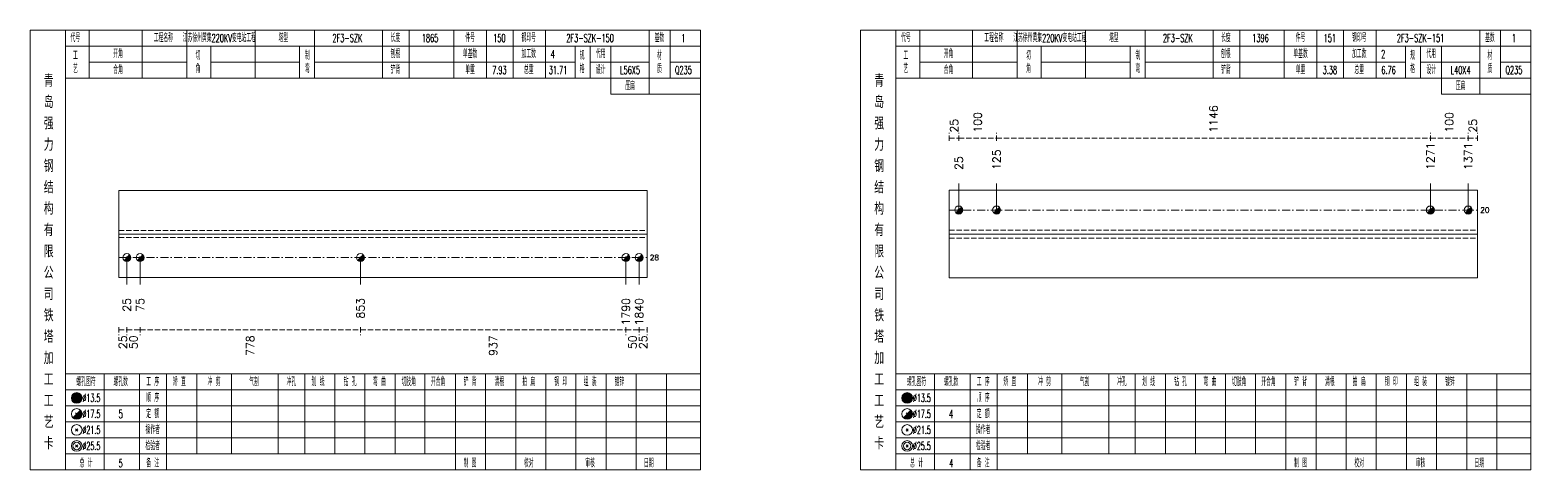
# Model space of a CAD drawing. Extents: x 0 to 4623, y -1159 to 4890.
# Drawn here: x 2803 to 3365, y 4275 to 4440 of the extents above; entities that cross this region are included whole.
import ezdxf
from ezdxf.enums import TextEntityAlignment as Align

# ---------------------------------------------------------------- set-up
doc = ezdxf.new("R2010")
doc.units = 0
doc.header["$MEASUREMENT"] = 0
doc.linetypes.add('一点画线', pattern=[5.2, 3, -1, 0.2, -1])
doc.linetypes.add('虚线', pattern=[2.75, 2, -0.75])
doc.layers.get('0').update_dxf_attribs({"linetype": 'CONTINUOUS', "lineweight": 25})
for name, color, linetype, lineweight in [('1', 7, 'CONTINUOUS', 25), ('4', 7, 'CONTINUOUS', 25), ('5', 7, 'CONTINUOUS', 25)]:
    doc.layers.add(name, color=color, linetype=linetype, lineweight=lineweight)
doc.styles.get("Standard").update_dxf_attribs({"font": 'simplex.shx', "width": 0.7, "height": 3, "bigfont": 'gbhzfs.shx'})

# ---------------------------------------------------------------- blocks, each defined once
blk = doc.blocks.new('孔17.5')
at = {"layer": '5', "color": 7, "linetype": 'Continuous', "lineweight": 13}
for p, q in [((-0.707, -0.707), (0.707, 0.707)), ((-0.2, 0.2), (0.2, -0.2))]:
    blk.add_line(p, q, dxfattribs=at)
blk.add_circle((0, 0), 1, dxfattribs=at)
for radius in [0.9, 0.8, 0.7, 0.6, 0.5, 0.4, 0.3, 0.2, 0.1]:
    blk.add_arc((0, 0), radius, 225, 45, dxfattribs=at)

msp = doc.modelspace()

# ---------------------------------------------------------------- linework, layer by layer
at = {"color": 8, "linetype": '虚线', "lineweight": 9}
for p, q in [((3147.3, 4398.5), (3147.3, 4401.5)), ((3150.848, 4398.5), (3150.848, 4401.5)), ((3150.848, 4398.5), (3150.848, 4401.5)), ((3165.038, 4398.5), (3165.038, 4401.5)), ((3165.038, 4398.5), (3165.038, 4401.5)), ((3327.662, 4398.5), (3327.662, 4401.5)), ((3327.662, 4398.5), (3327.662, 4401.5)), ((3341.852, 4398.5), (3341.852, 4401.5)), ((3341.852, 4398.5), (3341.852, 4401.5)), ((3345.4, 4398.5), (3345.4, 4401.5)), ((3147.3, 4399.5), (3150.848, 4399.5)), ((3150.848, 4399.5), (3165.038, 4399.5)), ((3165.038, 4399.5), (3327.662, 4399.5)), ((3327.662, 4399.5), (3341.852, 4399.5)), ((3341.852, 4399.5), (3345.4, 4399.5)), ((2835.9, 4328.5), (2835.9, 4325.5)), ((2838.9, 4328.5), (2838.9, 4325.5)), ((2838.9, 4328.5), (2838.9, 4325.5)), ((2843.866, 4328.5), (2843.866, 4325.5)), ((2843.866, 4328.5), (2843.866, 4325.5)), ((2926.506, 4328.5), (2926.506, 4325.5)), ((2926.506, 4328.5), (2926.506, 4325.5)), ((3026.034, 4328.5), (3026.034, 4325.5)), ((3026.034, 4328.5), (3026.034, 4325.5)), ((3031, 4328.5), (3031, 4325.5)), ((3031, 4328.5), (3031, 4325.5)), ((3034, 4328.5), (3034, 4325.5)), ((2835.9, 4327.5), (2838.9, 4327.5)), ((2838.9, 4327.5), (2843.866, 4327.5)), ((2843.866, 4327.5), (2926.506, 4327.5)), ((2926.506, 4327.5), (3026.034, 4327.5)), ((3026.034, 4327.5), (3031, 4327.5)), ((3031, 4327.5), (3034, 4327.5))]:
    msp.add_line(p, q, dxfattribs=at)
at = {"color": 7, "linetype": 'Continuous', "lineweight": 18}
for p, q in [((2835.9, 4379.839), (2835.9, 4347.161)), ((2835.9, 4379.839), (3034, 4379.839)), ((3034, 4379.839), (3034, 4347.161)), ((3147.3, 4380), (3147.3, 4347)), ((3147.3, 4380), (3345.4, 4380)), ((3345.4, 4380), (3345.4, 4347)), ((2835.9, 4363.5), (3034, 4363.5)), ((3147.3, 4363.5), (3345.4, 4363.5))]:
    msp.add_line(p, q, dxfattribs=at)
at = {"color": 7, "linetype": 'Continuous', "lineweight": 13}
for p, q in [((3150.848, 4372.5), (3150.848, 4382.5)), ((3165.038, 4372.5), (3165.038, 4382.5)), ((3327.662, 4372.5), (3327.662, 4382.5)), ((3341.852, 4372.5), (3341.852, 4382.5)), ((2838.9, 4354.661), (2838.9, 4344.5)), ((2843.866, 4354.661), (2843.866, 4344.5)), ((2926.506, 4354.661), (2926.506, 4344.5)), ((3026.034, 4354.661), (3026.034, 4344.5)), ((3031, 4354.661), (3031, 4344.5))]:
    msp.add_line(p, q, dxfattribs=at)
at = {"color": 3, "linetype": '一点画线', "lineweight": 13}
for p, q in [((3147.3, 4372.5), (3345.4, 4372.5)), ((2835.9, 4354.661), (3034, 4354.661))]:
    msp.add_line(p, q, dxfattribs=at)
at = {"color": 1, "linetype": '虚线', "lineweight": 18}
for p, q in [((2835.9, 4364.839), (3034, 4364.839)), ((2835.9, 4362.161), (3034, 4362.161)), ((3147.3, 4365), (3345.4, 4365)), ((3147.3, 4362), (3345.4, 4362))]:
    msp.add_line(p, q, dxfattribs=at)
at = {"layer": '1', "color": 7, "linetype": 'Continuous', "lineweight": 18}
for p, q in [((2835.9, 4347.161), (3034, 4347.161)), ((3147.3, 4347), (3345.4, 4347))]:
    msp.add_line(p, q, dxfattribs=at)
at = {"layer": '4', "color": 1, "linetype": 'Continuous', "lineweight": 18}
for p, q in [((2815.9, 4275), (2815.9, 4440)), ((2824.8, 4422), (2824.8, 4440)), ((2844.6, 4422), (2844.6, 4440)), ((2861.4, 4422), (2861.4, 4440)), ((2887, 4422), (2887, 4440)), ((2909.3, 4422), (2909.3, 4440)), ((2934.8, 4422), (2934.8, 4440)), ((2944.8, 4422), (2944.8, 4440)), ((2961.5, 4422), (2961.5, 4440)), ((2973.7, 4422), (2973.7, 4440)), ((2983.7, 4422), (2983.7, 4440)), ((2995.9, 4422), (2995.9, 4440)), ((3034.8, 4416), (3034.8, 4440)), ((3042.6, 4422), (3042.6, 4440)), ((3127.3, 4275), (3127.3, 4440)), ((3136.2, 4422), (3136.2, 4440)), ((3156, 4422), (3156, 4440)), ((3172.8, 4422), (3172.8, 4440)), ((3198.4, 4422), (3198.4, 4440)), ((3220.7, 4422), (3220.7, 4440)), ((3246.2, 4422), (3246.2, 4440)), ((3256.2, 4422), (3256.2, 4440)), ((3272.9, 4422), (3272.9, 4440)), ((3285.1, 4422), (3285.1, 4440)), ((3295.1, 4422), (3295.1, 4440)), ((3307.3, 4422), (3307.3, 4440)), ((3346.2, 4416), (3346.2, 4440)), ((3354, 4422), (3354, 4440)), ((2815.9, 4434), (3054, 4434)), ((2870.4, 4422), (2870.4, 4434)), ((2903.7, 4422), (2903.7, 4434)), ((3007, 4422), (3007, 4434)), ((3012.6, 4422), (3012.6, 4434)), ((3020.4, 4416), (3020.4, 4434)), ((3127.3, 4434), (3365.4, 4434)), ((3181.8, 4422), (3181.8, 4434)), ((3215.1, 4422), (3215.1, 4434)), ((3318.4, 4422), (3318.4, 4434)), ((3324, 4422), (3324, 4434)), ((3331.8, 4416), (3331.8, 4434)), ((2824.8, 4428), (2861.4, 4428)), ((2870.4, 4428), (2903.7, 4428)), ((2909.3, 4428), (3007, 4428)), ((3012.6, 4428), (3034.8, 4428)), ((3042.6, 4428), (3054, 4428)), ((3136.2, 4428), (3172.8, 4428)), ((3181.8, 4428), (3215.1, 4428)), ((3220.7, 4428), (3318.4, 4428)), ((3324, 4428), (3346.2, 4428)), ((3354, 4428), (3365.4, 4428)), ((2815.9, 4422), (3054, 4422)), ((3127.3, 4422), (3365.4, 4422)), ((3020.4, 4416), (3054, 4416)), ((3331.8, 4416), (3365.4, 4416)), ((2815.9, 4311), (3054, 4311)), ((2830.4, 4275), (2830.4, 4311)), ((2843.7, 4275), (2843.7, 4311)), ((2853.8, 4275), (2853.8, 4311)), ((2865.2, 4281), (2865.2, 4311)), ((2878.1, 4281), (2878.1, 4311)), ((2895.7, 4281), (2895.7, 4311)), ((2905.6, 4281), (2905.6, 4311)), ((2916.9, 4281), (2916.9, 4311)), ((2928.2, 4281), (2928.2, 4311)), ((2939.5, 4281), (2939.5, 4311)), ((2950.7, 4281), (2950.7, 4311)), ((2962.1, 4281), (2962.1, 4311)), ((2973.4, 4281), (2973.4, 4311)), ((2984.7, 4281), (2984.7, 4311)), ((2996, 4281), (2996, 4311)), ((3007.3, 4281), (3007.3, 4311)), ((3018.6, 4281), (3018.6, 4311)), ((3029.9, 4281), (3029.9, 4311)), ((3041.2, 4281), (3041.2, 4311)), ((3127.3, 4311), (3365.4, 4311)), ((3141.8, 4275), (3141.8, 4311)), ((3155.1, 4275), (3155.1, 4311)), ((3165.2, 4275), (3165.2, 4311)), ((3176.6, 4281), (3176.6, 4311)), ((3189.5, 4281), (3189.5, 4311)), ((3207.1, 4281), (3207.1, 4311)), ((3217, 4281), (3217, 4311)), ((3228.3, 4281), (3228.3, 4311)), ((3239.6, 4281), (3239.6, 4311)), ((3250.9, 4281), (3250.9, 4311)), ((3262.1, 4281), (3262.1, 4311)), ((3273.5, 4281), (3273.5, 4311)), ((3284.8, 4281), (3284.8, 4311)), ((3296.1, 4281), (3296.1, 4311)), ((3307.4, 4281), (3307.4, 4311)), ((3318.7, 4281), (3318.7, 4311)), ((3330, 4281), (3330, 4311)), ((3341.3, 4281), (3341.3, 4311)), ((3352.6, 4281), (3352.6, 4311)), ((2815.9, 4305), (3054, 4305)), ((3127.3, 4305), (3365.4, 4305)), ((2815.9, 4299), (3054, 4299)), ((3127.3, 4299), (3365.4, 4299)), ((2815.9, 4293), (3054, 4293)), ((3127.3, 4293), (3365.4, 4293)), ((2815.9, 4287), (3054, 4287)), ((3127.3, 4287), (3365.4, 4287)), ((2815.9, 4281), (3054, 4281)), ((2962.1, 4275), (2962.1, 4281)), ((2973.4, 4275), (2973.4, 4281)), ((2984.7, 4275), (2984.7, 4281)), ((2996, 4275), (2996, 4281)), ((3007.3, 4275), (3007.3, 4281)), ((3018.6, 4275), (3018.6, 4281)), ((3029.9, 4275), (3029.9, 4281)), ((3041.2, 4275), (3041.2, 4281)), ((3127.3, 4281), (3365.4, 4281)), ((3273.5, 4275), (3273.5, 4281)), ((3284.8, 4275), (3284.8, 4281)), ((3296.1, 4275), (3296.1, 4281)), ((3307.4, 4275), (3307.4, 4281)), ((3318.7, 4275), (3318.7, 4281)), ((3330, 4275), (3330, 4281)), ((3341.3, 4275), (3341.3, 4281)), ((3352.6, 4275), (3352.6, 4281))]:
    msp.add_line(p, q, dxfattribs=at)
at = {"layer": '4', "color": 7, "linetype": 'Continuous', "lineweight": 13}
for p, q in [((2819.9, 4301.8), (2820.3, 4302.2)), ((2820.3, 4301.8), (2819.9, 4302.2)), ((3131.3, 4301.8), (3131.7, 4302.2)), ((3131.7, 4301.8), (3131.3, 4302.2)), ((2818.686, 4294.586), (2821.514, 4297.414)), ((2819.7, 4296.4), (2820.5, 4295.6)), ((3130.086, 4294.586), (3132.914, 4297.414)), ((3131.1, 4296.4), (3131.9, 4295.6)), ((2819.7, 4289.6), (2820.5, 4290.4)), ((2819.7, 4290.4), (2820.5, 4289.6)), ((3131.1, 4289.6), (3131.9, 4290.4)), ((3131.1, 4290.4), (3131.9, 4289.6)), ((2819.7, 4283.6), (2820.5, 4284.4)), ((2819.7, 4284.4), (2820.5, 4283.6)), ((3131.1, 4283.6), (3131.9, 4284.4)), ((3131.1, 4284.4), (3131.9, 4283.6))]:
    msp.add_line(p, q, dxfattribs=at)
at = {"layer": '4', "color": 1, "linetype": 'Continuous', "lineweight": 18}
for points in [[(2802.6, 4440), (2802.6, 4275), (3054, 4275), (3054, 4440)], [(3114, 4440), (3114, 4275), (3365.4, 4275), (3365.4, 4440)]]:
    msp.add_lwpolyline(points, close=True, dxfattribs=at)
at = {"layer": '4', "color": 7, "linetype": 'Continuous', "lineweight": 13}
for centre, radius in [((2820.1, 4302), 2), ((2820.1, 4302), 1.8), ((2820.1, 4302), 1.6), ((2820.1, 4302), 1.4), ((2820.1, 4302), 1.2), ((2820.1, 4302), 1), ((2820.1, 4302), 0.8), ((2820.1, 4302), 0.6), ((2820.1, 4302), 0.4), ((2820.1, 4302), 0.2), ((3131.5, 4302), 2), ((3131.5, 4302), 1.8), ((3131.5, 4302), 1.6), ((3131.5, 4302), 1.4), ((3131.5, 4302), 1.2), ((3131.5, 4302), 1), ((3131.5, 4302), 0.8), ((3131.5, 4302), 0.6), ((3131.5, 4302), 0.4), ((3131.5, 4302), 0.2), ((2820.1, 4296), 2), ((3131.5, 4296), 2), ((2820.1, 4290), 2), ((3131.5, 4290), 2), ((2820.1, 4284), 2), ((2820.1, 4284), 1.4), ((3131.5, 4284), 2), ((3131.5, 4284), 1.4)]:
    msp.add_circle(centre, radius, dxfattribs=at)
for centre, radius in [((2820.1, 4296), 1.8), ((2820.1, 4296), 1.6), ((2820.1, 4296), 1.4), ((2820.1, 4296), 1.2), ((2820.1, 4296), 1), ((2820.1, 4296), 0.8), ((2820.1, 4296), 0.6), ((2820.1, 4296), 0.4), ((2820.1, 4296), 0.2), ((3131.5, 4296), 1.8), ((3131.5, 4296), 1.6), ((3131.5, 4296), 1.4), ((3131.5, 4296), 1.2), ((3131.5, 4296), 1), ((3131.5, 4296), 0.8), ((3131.5, 4296), 0.6), ((3131.5, 4296), 0.4), ((3131.5, 4296), 0.2)]:
    msp.add_arc(centre, radius, 225, 45, dxfattribs=at)

# ---------------------------------------------------------------- block references
at = {"color": 7, "linetype": 'Continuous', "lineweight": 13, "xscale": 1.5, "yscale": 1.5, "zscale": 1.5}
for p in [(3150.848, 4372.5), (3165.038, 4372.5), (3327.662, 4372.5), (3341.852, 4372.5)]:
    msp.add_blockref('孔17.5', p, dxfattribs=at)
at = {"layer": '1', "color": 7, "linetype": 'Continuous', "lineweight": 13, "xscale": 1.5, "yscale": 1.5, "zscale": 1.5}
for p in [(2838.9, 4354.661), (2843.866, 4354.661), (2926.506, 4354.661), (3026.034, 4354.661), (3031, 4354.661)]:
    msp.add_blockref('孔17.5', p, dxfattribs=at)

# ---------------------------------------------------------------- texts
at = {"color": 8, "linetype": 'Continuous', "lineweight": 9}
for s, p in [('100', (3157.943, 4401.5)), ('1146', (3246.35, 4401.5)), ('100', (3334.757, 4401.5)), ('25', (3149.074, 4401.5)), ('25', (3343.626, 4401.5))]:
    msp.add_text(s, height=3, rotation=90, dxfattribs=at).set_placement(p, align=Align.MIDDLE_LEFT)
at = {"color": 7, "linetype": 'Continuous', "lineweight": 13}
for s, p in [('1271', (3327.662, 4387.5)), ('1371', (3341.852, 4387.5)), ('25', (3150.848, 4387.5)), ('125', (3165.038, 4387.5))]:
    msp.add_text(s, height=3, rotation=90, dxfattribs=at).set_placement(p, align=Align.MIDDLE_LEFT)
for s, p in [('20', (3346.4, 4372.5)), ('28', (3035, 4354.661))]:
    msp.add_text(s, height=2, dxfattribs=at).set_placement(p, align=Align.MIDDLE_LEFT)
at = {"color": 8, "linetype": 'Continuous', "lineweight": 9}
for s, p in [('25', (2837.4, 4325.5)), ('50', (2841.383, 4325.5)), ('778', (2885.186, 4325.5)), ('937', (2976.27, 4325.5)), ('50', (3028.517, 4325.5)), ('25', (3032.5, 4325.5))]:
    msp.add_text(s, height=3, rotation=90, dxfattribs=at).set_placement(p, align=Align.MIDDLE_RIGHT)
at = {"layer": '1', "color": 7, "linetype": 'Continuous', "lineweight": 13}
for s, p in [('25', (2838.9, 4339.5)), ('75', (2843.866, 4339.5)), ('853', (2926.506, 4339.5)), ('1790', (3026.034, 4339.5)), ('1840', (3031, 4339.5))]:
    msp.add_text(s, height=3, rotation=90, dxfattribs=at).set_placement(p, align=Align.MIDDLE_RIGHT)
at = {"layer": '4', "color": 1, "linetype": 'Continuous', "lineweight": 13}
for s, height, width, p in [('代号', 3, 0.6, (2819.6, 4437)), ('工程名称', 3, 0.6, (2852.6, 4437)), ('江苏徐州黄集220KV变电站工程', 3, 0.6, (2873.6, 4437)), ('塔型', 3, 0.6, (2897.6, 4437)), ('2F3-SZK', 3, 0.6, (2921.6, 4437)), ('长度', 3, 0.6, (2939.6, 4437)), ('1865', 3, 0.6, (2952.6, 4437)), ('件号', 3, 0.6, (2967.6, 4437)), ('150', 3, 0.6, (2978.6, 4437)), ('钢印号', 3, 0.6, (2989.6, 4437)), ('2F3-SZK-150', 3, 0.6, (3012.6, 4437)), ('基数', 3, 0.6, (3038.6, 4437)), ('1', 3, 0.6, (3047.6, 4437)), ('代号', 3, 0.6, (3131, 4437)), ('工程名称', 3, 0.6, (3164, 4437)), ('江苏徐州黄集220KV变电站工程', 3, 0.6, (3185, 4437)), ('塔型', 3, 0.6, (3209, 4437)), ('2F3-SZK', 3, 0.6, (3233, 4437)), ('长度', 3, 0.6, (3251, 4437)), ('1396', 3, 0.6, (3264, 4437)), ('件号', 3, 0.6, (3279, 4437)), ('151', 3, 0.6, (3290, 4437)), ('钢印号', 3, 0.6, (3301, 4437)), ('2F3-SZK-151', 3, 0.6, (3324, 4437)), ('基数', 3, 0.6, (3350, 4437)), ('1', 3, 0.6, (3359, 4437)), ('工', 3, 0.6, (2819.6, 4430.4)), ('开角', 3, 0.6, (2835.6, 4431)), ('切', 3, 0.6, (2865.6, 4430.4)), ('制', 3, 0.6, (2906.6, 4430.4)), ('刨根', 3, 0.6, (2939.6, 4431)), ('单基数', 3, 0.6, (2967.6, 4431)), ('加工数', 3, 0.6, (2989.6, 4431)), ('4', 3, 0.6, (2998.6, 4431)), ('规', 3, 0.6, (3009.6, 4430.4)), ('代用', 3, 0.6, (3016.6, 4431)), ('材', 3, 0.6, (3038.6, 4430.4)), ('工', 3, 0.6, (3131, 4430.4)), ('开角', 3, 0.6, (3147, 4431)), ('切', 3, 0.6, (3177, 4430.4)), ('制', 3, 0.6, (3218, 4430.4)), ('刨根', 3, 0.6, (3251, 4431)), ('单基数', 3, 0.6, (3279, 4431)), ('加工数', 3, 0.6, (3301, 4431)), ('2', 3, 0.6, (3310, 4431)), ('规', 3, 0.6, (3321, 4430.4)), ('代用', 3, 0.6, (3328, 4431)), ('材', 3, 0.6, (3350, 4430.4)), ('青', 4.6, 0.8, (2809.6, 4421)), ('艺', 3, 0.6, (2819.6, 4425.4)), ('合角', 3, 0.6, (2835.6, 4425)), ('角', 3, 0.6, (2865.6, 4425.4)), ('弯', 3, 0.6, (2906.6, 4425.4)), ('铲背', 3, 0.6, (2939.6, 4425)), ('单重', 3, 0.6, (2967.6, 4425)), ('7.93', 3, 0.6, (2978.6, 4425)), ('总重', 3, 0.6, (2989.6, 4425)), ('31.71', 3, 0.6, (3000.6, 4425)), ('格', 3, 0.6, (3009.6, 4425.4)), ('设计', 3, 0.6, (3016.6, 4425)), ('L56X5', 3, 0.6, (3027.6, 4425)), ('质', 3, 0.6, (3038.6, 4425.4)), ('Q235', 3, 0.6, (3047.6, 4425)), ('青', 4.6, 0.8, (3121, 4421)), ('艺', 3, 0.6, (3131, 4425.4)), ('合角', 3, 0.6, (3147, 4425)), ('角', 3, 0.6, (3177, 4425.4)), ('弯', 3, 0.6, (3218, 4425.4)), ('铲背', 3, 0.6, (3251, 4425)), ('单重', 3, 0.6, (3279, 4425)), ('3.38', 3, 0.6, (3290, 4425)), ('总重', 3, 0.6, (3301, 4425)), ('6.76', 3, 0.6, (3312, 4425)), ('格', 3, 0.6, (3321, 4425.4)), ('设计', 3, 0.6, (3328, 4425)), ('L40X4', 3, 0.6, (3339, 4425)), ('质', 3, 0.6, (3350, 4425.4)), ('Q235', 3, 0.6, (3359, 4425)), ('压扁', 3, 0.6, (3027.6, 4419)), ('压扁', 3, 0.6, (3339, 4419)), ('岛', 4.6, 0.8, (2809.6, 4413)), ('岛', 4.6, 0.8, (3121, 4413)), ('强', 4.6, 0.8, (2809.6, 4405)), ('强', 4.6, 0.8, (3121, 4405)), ('力', 4.6, 0.8, (2809.6, 4397)), ('力', 4.6, 0.8, (3121, 4397)), ('钢', 4.6, 0.8, (2809.6, 4389)), ('钢', 4.6, 0.8, (3121, 4389)), ('结', 4.6, 0.8, (2809.6, 4381)), ('结', 4.6, 0.8, (3121, 4381)), ('构', 4.6, 0.8, (2809.6, 4373)), ('构', 4.6, 0.8, (3121, 4373)), ('有', 4.6, 0.8, (2809.6, 4365)), ('有', 4.6, 0.8, (3121, 4365)), ('限', 4.6, 0.8, (2809.6, 4357)), ('限', 4.6, 0.8, (3121, 4357)), ('公', 4.6, 0.8, (2809.6, 4349)), ('公', 4.6, 0.8, (3121, 4349)), ('司', 4.6, 0.8, (2809.6, 4341)), ('司', 4.6, 0.8, (3121, 4341)), ('铁', 4.6, 0.8, (2809.6, 4333)), ('铁', 4.6, 0.8, (3121, 4333)), ('塔', 4.6, 0.8, (2809.6, 4325)), ('塔', 4.6, 0.8, (3121, 4325)), ('加', 4.6, 0.8, (2809.6, 4317)), ('加', 4.6, 0.8, (3121, 4317)), ('工', 4.6, 0.8, (2809.6, 4309)), ('工', 4.6, 0.8, (3121, 4309)), ('螺孔图符', 3, 0.6, (2823.6, 4308)), ('螺孔数', 3, 0.6, (2836.6, 4308)), ('工 序', 3, 0.6, (2848.6, 4308)), ('矫 直', 3, 0.6, (2858.6, 4308)), ('冲 剪', 3, 0.6, (2871.6, 4308)), ('气割', 3, 0.6, (2886.6, 4308)), ('冲孔', 3, 0.6, (2900.6, 4308)), ('划 线', 3, 0.6, (2910.6, 4308)), ('钻 孔', 3, 0.6, (2922.6, 4308)), ('弯 曲', 3, 0.6, (2933.6, 4308)), ('切肢角', 3, 0.6, (2944.6, 4308)), ('开合角', 3, 0.6, (2955.6, 4308)), ('铲 背', 3, 0.6, (2967.6, 4308)), ('清根', 3, 0.6, (2978.6, 4308)), ('拍 扁', 3, 0.6, (2989.6, 4308)), ('钢 印', 3, 0.6, (3001.6, 4308)), ('组 装', 3, 0.6, (3012.6, 4308)), ('镀锌', 3, 0.6, (3023.6, 4308)), ('螺孔图符', 3, 0.6, (3135, 4308)), ('螺孔数', 3, 0.6, (3148, 4308)), ('工 序', 3, 0.6, (3160, 4308)), ('矫 直', 3, 0.6, (3170, 4308)), ('冲 剪', 3, 0.6, (3183, 4308)), ('气割', 3, 0.6, (3198, 4308)), ('冲孔', 3, 0.6, (3212, 4308)), ('划 线', 3, 0.6, (3222, 4308)), ('钻 孔', 3, 0.6, (3234, 4308)), ('弯 曲', 3, 0.6, (3245, 4308)), ('切肢角', 3, 0.6, (3256, 4308)), ('开合角', 3, 0.6, (3267, 4308)), ('铲 背', 3, 0.6, (3279, 4308)), ('清根', 3, 0.6, (3290, 4308)), ('拍 扁', 3, 0.6, (3301, 4308)), ('钢 印', 3, 0.6, (3313, 4308)), ('组 装', 3, 0.6, (3324, 4308)), ('镀锌', 3, 0.6, (3335, 4308)), ('工', 4.6, 0.8, (2809.6, 4301)), ('%%C13.5', 3, 0.5, (2825.6, 4302)), ('顺 序', 3, 0.6, (2848.6, 4302)), ('工', 4.6, 0.8, (3121, 4301)), ('%%C13.5', 3, 0.5, (3137, 4302)), ('顺 序', 3, 0.6, (3160, 4302)), ('艺', 4.6, 0.8, (2809.6, 4293)), ('%%C17.5', 3, 0.5, (2825.6, 4296)), ('5', 3.2, 0.6, (2836.6, 4296)), ('定 额', 3, 0.6, (2848.6, 4296)), ('艺', 4.6, 0.8, (3121, 4293)), ('%%C17.5', 3, 0.5, (3137, 4296)), ('4', 3.2, 0.6, (3148, 4296)), ('定 额', 3, 0.6, (3160, 4296)), ('%%C21.5', 3, 0.5, (2825.6, 4290)), ('操作者', 3, 0.6, (2848.6, 4290)), ('%%C21.5', 3, 0.5, (3137, 4290)), ('操作者', 3, 0.6, (3160, 4290)), ('卡', 4.6, 0.8, (2809.6, 4285)), ('%%C25.5', 3, 0.5, (2825.6, 4284)), ('检验者', 3, 0.6, (2848.6, 4284)), ('卡', 4.6, 0.8, (3121, 4285)), ('%%C25.5', 3, 0.5, (3137, 4284)), ('检验者', 3, 0.6, (3160, 4284)), ('总 计', 3, 0.6, (2823.6, 4277.5)), ('5', 3, 0.6, (2836.6, 4277.5)), ('备 注', 3, 0.6, (2848.6, 4277.5)), ('制 图', 3, 0.6, (2967.6, 4277.5)), ('校对', 3, 0.6, (2989.6, 4277.5)), ('审核', 3, 0.6, (3012.6, 4277.5)), ('日期', 3, 0.6, (3034.6, 4277.5)), ('总 计', 3, 0.6, (3135, 4277.5)), ('4', 3, 0.6, (3148, 4277.5)), ('备 注', 3, 0.6, (3160, 4277.5)), ('制 图', 3, 0.6, (3279, 4277.5)), ('校对', 3, 0.6, (3301, 4277.5)), ('审核', 3, 0.6, (3324, 4277.5)), ('日期', 3, 0.6, (3346, 4277.5))]:
    msp.add_text(s, height=height, dxfattribs=dict(at, width=width)).set_placement(p, align=Align.MIDDLE_CENTER)

doc.saveas('drawing.dxf')
